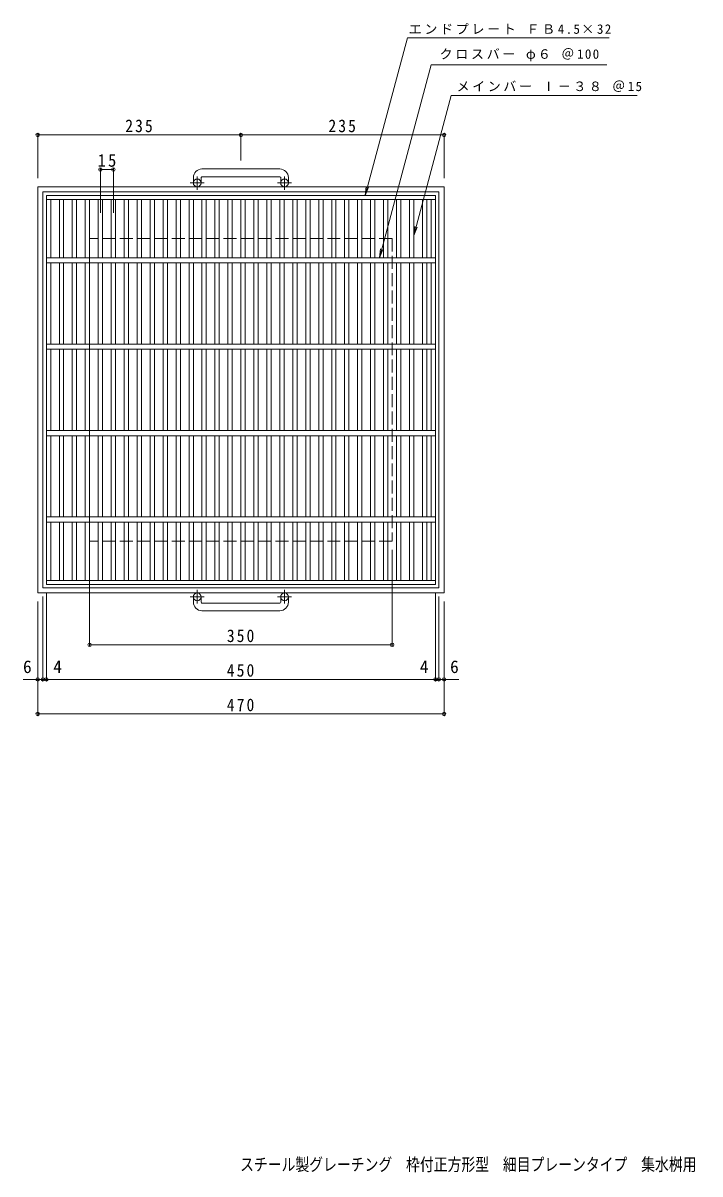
# Model space of a CAD drawing. Units: millimetres at full size, sheet at 1:5. Extents: x -729 to 837, y -685 to 647.
# Drawn here: x -729 to 54, y -685 to 647 of the extents above; entities that cross this region are included whole.
import ezdxf
from ezdxf.enums import TextEntityAlignment as Align

# ---------------------------------------------------------------- set-up
doc = ezdxf.new("R2010")
doc.units = ezdxf.units.MM
doc.header["$LTSCALE"] = 5
doc.header["$PDMODE"] = 32
doc.header["$PDSIZE"] = 4
doc.linetypes.add('CHAIN1', pattern=[8, 5, -1, 1, -1])
doc.linetypes.add('DASHED3', pattern=[4, 3, -1])
for name, color, linetype, lineweight in [('E-1', 2, 'Continuous', 9), ('E-2', 3, 'Continuous', 9), ('E-4', 7, 'Continuous', 9), ('E-5', 7, 'Continuous', 9)]:
    doc.layers.add(name, color=color, linetype=linetype, lineweight=lineweight)
doc.layers.add('F-5_F-5ﾚｲﾔ', color=2, linetype='Continuous')
doc.styles.add('ＭＳ ゴシック', font='')
doc.styles.get('ＭＳ ゴシック').set_extended_font_data('MS Gothic')

msp = doc.modelspace()

# ---------------------------------------------------------------- linework, layer by layer
at = {"layer": 'E-1'}
for p, q in [((-532.327, 467.907), (-532.327, 461.807)), ((-523.327, 467.907), (-523.327, 461.807)), ((-432.327, 477.907), (-522.326, 477.907)), ((-522.326, 468.907), (-432.327, 468.907)), ((-431.327, 467.907), (-431.327, 461.807)), ((-422.327, 467.907), (-422.327, 461.807)), ((-242.327, 457.307), (-712.327, 457.307)), ((-712.327, -12.693), (-712.327, 457.307)), ((-242.327, 457.307), (-242.327, -12.693)), ((-248.326, 451.307), (-706.326, 451.307)), ((-706.326, -6.693), (-706.326, 451.307)), ((-248.326, 451.307), (-248.326, -6.693)), ((-242.327, -12.693), (-712.327, -12.693)), ((-248.326, -6.693), (-706.326, -6.693)), ((-532.327, -23.294), (-532.327, -17.194)), ((-523.327, -23.294), (-523.327, -17.194)), ((-522.326, -24.294), (-432.327, -24.294)), ((-431.327, -23.294), (-431.327, -17.194)), ((-422.327, -23.294), (-422.327, -17.194)), ((-432.327, -33.293), (-522.326, -33.293))]:
    msp.add_line(p, q, dxfattribs=at)
at = {"layer": 'E-1', "linetype": 'CHAIN1'}
for p, q in [((-527.827, 453.7), (-527.827, 469.297)), ((-426.826, 453.7), (-426.826, 469.297)), ((-519.664, 461.807), (-536.071, 461.807)), ((-418.664, 461.807), (-435.071, 461.807)), ((-527.827, -9.086), (-527.827, -24.683)), ((-426.826, -9.086), (-426.826, -24.683)), ((-519.664, -17.194), (-536.071, -17.194)), ((-418.664, -17.194), (-435.071, -17.194))]:
    msp.add_line(p, q, dxfattribs=at)
at = {"layer": 'E-1', "linetype": 'DASHED3'}
for p, q in [((-302.327, 397.308), (-652.326, 397.308)), ((-652.326, 47.306), (-652.326, 397.308)), ((-302.327, 397.308), (-302.327, 47.306)), ((-302.327, 47.306), (-652.326, 47.306))]:
    msp.add_line(p, q, dxfattribs=at)
at = {"layer": 'E-1'}
for centre in [(-527.827, 461.807), (-426.827, 461.807), (-527.827, -17.194), (-426.827, -17.194)]:
    msp.add_circle(centre, 4.5, dxfattribs=at)
for centre, radius, start, end in [((-522.326, 467.907), 10, 90, 180), ((-522.326, 467.907), 1, 90, 180), ((-432.327, 467.907), 10, 0, 90), ((-432.327, 467.907), 1, 0, 90), ((-522.326, -23.294), 10, 180, 270), ((-522.326, -23.294), 1, 180, 270), ((-432.327, -23.294), 10, 270, 0), ((-432.327, -23.294), 1, 270, 0)]:
    msp.add_arc(centre, radius, start, end, dxfattribs=at)
at = {"layer": 'E-2'}
for p, q in [((-702.326, 447.307), (-702.326, -2.693)), ((-702.326, 447.307), (-252.326, 447.307)), ((-702.326, 442.806), (-252.326, 442.806)), ((-697.326, 375.306), (-697.326, 442.806)), ((-687.326, 375.306), (-687.326, 442.806)), ((-682.327, 375.306), (-682.327, 442.806)), ((-672.326, 375.306), (-672.326, 442.806)), ((-667.327, 375.306), (-667.327, 442.806)), ((-657.326, 375.306), (-657.326, 442.806)), ((-652.327, 375.306), (-652.327, 442.806)), ((-642.326, 375.306), (-642.326, 442.806)), ((-637.327, 375.306), (-637.327, 442.806)), ((-627.326, 375.306), (-627.326, 442.806)), ((-622.327, 375.306), (-622.327, 442.806)), ((-612.326, 375.306), (-612.326, 442.806)), ((-607.327, 375.306), (-607.327, 442.806)), ((-597.326, 375.306), (-597.326, 442.806)), ((-592.327, 375.306), (-592.327, 442.806)), ((-582.326, 375.306), (-582.326, 442.806)), ((-577.327, 375.306), (-577.327, 442.806)), ((-567.326, 375.306), (-567.326, 442.806)), ((-562.327, 375.306), (-562.327, 442.806)), ((-552.326, 375.306), (-552.326, 442.806)), ((-547.327, 375.306), (-547.327, 442.806)), ((-537.326, 375.306), (-537.326, 442.806)), ((-532.327, 375.306), (-532.327, 442.806)), ((-522.326, 375.306), (-522.326, 442.806)), ((-517.327, 375.306), (-517.327, 442.806)), ((-507.326, 375.306), (-507.326, 442.806)), ((-502.327, 375.306), (-502.327, 442.806)), ((-492.326, 375.306), (-492.326, 442.806)), ((-487.327, 375.306), (-487.327, 442.806)), ((-477.326, 375.306), (-477.326, 442.806)), ((-472.327, 375.306), (-472.327, 442.806)), ((-462.326, 375.306), (-462.326, 442.806)), ((-457.327, 375.306), (-457.327, 442.806)), ((-447.326, 375.306), (-447.326, 442.806)), ((-442.327, 375.306), (-442.327, 442.806)), ((-432.326, 375.306), (-432.326, 442.806)), ((-427.327, 375.306), (-427.327, 442.806)), ((-417.326, 375.306), (-417.326, 442.806)), ((-412.327, 375.306), (-412.327, 442.806)), ((-402.326, 375.306), (-402.326, 442.806)), ((-397.327, 375.306), (-397.327, 442.806)), ((-387.326, 375.306), (-387.326, 442.806)), ((-382.327, 375.306), (-382.327, 442.806)), ((-372.326, 375.306), (-372.326, 442.806)), ((-367.327, 375.306), (-367.327, 442.806)), ((-357.326, 375.306), (-357.326, 442.806)), ((-352.327, 375.306), (-352.327, 442.806)), ((-342.326, 375.306), (-342.326, 442.806)), ((-337.327, 375.306), (-337.327, 442.806)), ((-327.326, 375.306), (-327.326, 442.806)), ((-322.327, 375.306), (-322.327, 442.806)), ((-312.326, 375.306), (-312.326, 442.806)), ((-307.327, 375.306), (-307.327, 442.806)), ((-297.326, 375.306), (-297.326, 442.806)), ((-292.327, 375.306), (-292.327, 442.806)), ((-282.326, 375.306), (-282.326, 442.806)), ((-277.327, 375.306), (-277.327, 442.806)), ((-267.326, 375.306), (-267.326, 442.806)), ((-262.327, 375.306), (-262.327, 442.806)), ((-257.326, 375.306), (-257.326, 442.806)), ((-252.326, 447.307), (-252.326, -2.693)), ((-252.326, 375.306), (-702.326, 375.306)), ((-252.326, 369.306), (-702.326, 369.306)), ((-697.326, 275.307), (-697.326, 369.306)), ((-687.326, 275.307), (-687.326, 369.306)), ((-682.327, 275.307), (-682.327, 369.306)), ((-672.326, 275.307), (-672.326, 369.306)), ((-667.327, 275.307), (-667.327, 369.306)), ((-657.326, 275.307), (-657.326, 369.306)), ((-652.327, 275.307), (-652.327, 369.306)), ((-642.326, 275.307), (-642.326, 369.306)), ((-637.327, 275.307), (-637.327, 369.306)), ((-627.326, 275.307), (-627.326, 369.306)), ((-622.327, 275.307), (-622.327, 369.306)), ((-612.326, 275.307), (-612.326, 369.306)), ((-607.327, 275.307), (-607.327, 369.306)), ((-597.326, 275.307), (-597.326, 369.306)), ((-592.327, 275.307), (-592.327, 369.306)), ((-582.326, 275.307), (-582.326, 369.306)), ((-577.327, 275.307), (-577.327, 369.306)), ((-567.326, 275.307), (-567.326, 369.306)), ((-562.327, 275.307), (-562.327, 369.306)), ((-552.326, 275.307), (-552.326, 369.306)), ((-547.327, 275.307), (-547.327, 369.306)), ((-537.326, 275.307), (-537.326, 369.306)), ((-532.327, 275.307), (-532.327, 369.306)), ((-522.326, 275.307), (-522.326, 369.306)), ((-517.327, 275.307), (-517.327, 369.306)), ((-507.326, 275.307), (-507.326, 369.306)), ((-502.327, 275.307), (-502.327, 369.306)), ((-492.326, 275.307), (-492.326, 369.306)), ((-487.327, 275.307), (-487.327, 369.306)), ((-477.326, 275.307), (-477.326, 369.306)), ((-472.327, 275.307), (-472.327, 369.306)), ((-462.326, 275.307), (-462.326, 369.306)), ((-457.327, 275.307), (-457.327, 369.306)), ((-447.326, 275.307), (-447.326, 369.306)), ((-442.327, 275.307), (-442.327, 369.306)), ((-432.326, 275.307), (-432.326, 369.306)), ((-427.327, 275.307), (-427.327, 369.306)), ((-417.326, 275.307), (-417.326, 369.306)), ((-412.327, 275.307), (-412.327, 369.306)), ((-402.326, 275.307), (-402.326, 369.306)), ((-397.327, 275.307), (-397.327, 369.306)), ((-387.326, 275.307), (-387.326, 369.306)), ((-382.327, 275.307), (-382.327, 369.306)), ((-372.326, 275.307), (-372.326, 369.306)), ((-367.327, 275.307), (-367.327, 369.306)), ((-357.326, 275.307), (-357.326, 369.306)), ((-352.327, 275.307), (-352.327, 369.306)), ((-342.326, 275.307), (-342.326, 369.306)), ((-337.327, 275.307), (-337.327, 369.306)), ((-327.326, 275.307), (-327.326, 369.306)), ((-322.327, 275.307), (-322.327, 369.306)), ((-312.326, 275.307), (-312.326, 369.306)), ((-307.327, 275.307), (-307.327, 369.306)), ((-297.326, 275.307), (-297.326, 369.306)), ((-292.327, 275.307), (-292.327, 369.306)), ((-282.326, 275.307), (-282.326, 369.306)), ((-277.327, 275.307), (-277.327, 369.306)), ((-267.326, 275.307), (-267.326, 369.306)), ((-262.327, 275.307), (-262.327, 369.306)), ((-257.326, 275.307), (-257.326, 369.306)), ((-252.326, 275.306), (-702.326, 275.306)), ((-252.326, 269.306), (-702.326, 269.306)), ((-697.326, 175.307), (-697.326, 269.306)), ((-687.326, 175.307), (-687.326, 269.306)), ((-682.327, 175.307), (-682.327, 269.306)), ((-672.326, 175.307), (-672.326, 269.306)), ((-667.327, 175.307), (-667.327, 269.306)), ((-657.326, 175.307), (-657.326, 269.306)), ((-652.327, 175.307), (-652.327, 269.306)), ((-642.326, 175.307), (-642.326, 269.306)), ((-637.327, 175.307), (-637.327, 269.306)), ((-627.326, 175.307), (-627.326, 269.306)), ((-622.327, 175.307), (-622.327, 269.306)), ((-612.326, 175.307), (-612.326, 269.306)), ((-607.327, 175.307), (-607.327, 269.306)), ((-597.326, 175.307), (-597.326, 269.306)), ((-592.327, 175.307), (-592.327, 269.306)), ((-582.326, 175.307), (-582.326, 269.306)), ((-577.327, 175.307), (-577.327, 269.306)), ((-567.326, 175.307), (-567.326, 269.306)), ((-562.327, 175.307), (-562.327, 269.306)), ((-552.326, 175.307), (-552.326, 269.306)), ((-547.327, 175.307), (-547.327, 269.306)), ((-537.326, 175.307), (-537.326, 269.306)), ((-532.327, 175.307), (-532.327, 269.306)), ((-522.326, 175.307), (-522.326, 269.306)), ((-517.327, 175.307), (-517.327, 269.306)), ((-507.326, 175.307), (-507.326, 269.306)), ((-502.327, 175.307), (-502.327, 269.306)), ((-492.326, 175.307), (-492.326, 269.306)), ((-487.327, 175.307), (-487.327, 269.306)), ((-477.326, 175.307), (-477.326, 269.306)), ((-472.327, 175.307), (-472.327, 269.306)), ((-462.326, 175.307), (-462.326, 269.306)), ((-457.327, 175.307), (-457.327, 269.306)), ((-447.326, 175.307), (-447.326, 269.306)), ((-442.327, 175.307), (-442.327, 269.306)), ((-432.326, 175.307), (-432.326, 269.306)), ((-427.327, 175.307), (-427.327, 269.306)), ((-417.326, 175.307), (-417.326, 269.306)), ((-412.327, 175.307), (-412.327, 269.306)), ((-402.326, 175.307), (-402.326, 269.306)), ((-397.327, 175.307), (-397.327, 269.306)), ((-387.326, 175.307), (-387.326, 269.306)), ((-382.327, 175.307), (-382.327, 269.306)), ((-372.326, 175.307), (-372.326, 269.306)), ((-367.327, 175.307), (-367.327, 269.306)), ((-357.326, 175.307), (-357.326, 269.306)), ((-352.327, 175.307), (-352.327, 269.306)), ((-342.326, 175.307), (-342.326, 269.306)), ((-337.327, 175.307), (-337.327, 269.306)), ((-327.326, 175.307), (-327.326, 269.306)), ((-322.327, 175.307), (-322.327, 269.306)), ((-312.326, 175.307), (-312.326, 269.306)), ((-307.327, 175.307), (-307.327, 269.306)), ((-297.326, 175.307), (-297.326, 269.306)), ((-292.327, 175.307), (-292.327, 269.306)), ((-282.326, 175.307), (-282.326, 269.306)), ((-277.327, 175.307), (-277.327, 269.306)), ((-267.326, 175.307), (-267.326, 269.306)), ((-262.327, 175.307), (-262.327, 269.306)), ((-257.326, 175.307), (-257.326, 269.306)), ((-252.326, 175.307), (-702.326, 175.307)), ((-252.326, 169.306), (-702.326, 169.306)), ((-697.326, 75.306), (-697.326, 169.306)), ((-687.326, 75.306), (-687.326, 169.306)), ((-682.327, 75.306), (-682.327, 169.306)), ((-672.326, 75.306), (-672.326, 169.306)), ((-667.327, 75.306), (-667.327, 169.306)), ((-657.326, 75.306), (-657.326, 169.306)), ((-652.327, 75.306), (-652.327, 169.306)), ((-642.326, 75.306), (-642.326, 169.306)), ((-637.327, 75.306), (-637.327, 169.306)), ((-627.326, 75.306), (-627.326, 169.306)), ((-622.327, 75.306), (-622.327, 169.306)), ((-612.326, 75.306), (-612.326, 169.306)), ((-607.327, 75.306), (-607.327, 169.306)), ((-597.326, 75.306), (-597.326, 169.306)), ((-592.327, 75.306), (-592.327, 169.306)), ((-582.326, 75.306), (-582.326, 169.306)), ((-577.327, 75.306), (-577.327, 169.306)), ((-567.326, 75.306), (-567.326, 169.306)), ((-562.327, 75.306), (-562.327, 169.306)), ((-552.326, 75.306), (-552.326, 169.306)), ((-547.327, 75.306), (-547.327, 169.306)), ((-537.326, 75.306), (-537.326, 169.306)), ((-532.327, 75.306), (-532.327, 169.306)), ((-522.326, 75.306), (-522.326, 169.306)), ((-517.327, 75.306), (-517.327, 169.306)), ((-507.326, 75.306), (-507.326, 169.306)), ((-502.327, 75.306), (-502.327, 169.306)), ((-492.326, 75.306), (-492.326, 169.306)), ((-487.327, 75.306), (-487.327, 169.306)), ((-477.326, 75.306), (-477.326, 169.306)), ((-472.327, 75.306), (-472.327, 169.306)), ((-462.326, 75.306), (-462.326, 169.306)), ((-457.327, 75.306), (-457.327, 169.306)), ((-447.326, 75.306), (-447.326, 169.306)), ((-442.327, 75.306), (-442.327, 169.306)), ((-432.326, 75.306), (-432.326, 169.306)), ((-427.327, 75.306), (-427.327, 169.306)), ((-417.326, 75.306), (-417.326, 169.306)), ((-412.327, 75.306), (-412.327, 169.306)), ((-402.326, 75.306), (-402.326, 169.306)), ((-397.327, 75.306), (-397.327, 169.306)), ((-387.326, 75.306), (-387.326, 169.306)), ((-382.327, 75.306), (-382.327, 169.306)), ((-372.326, 75.306), (-372.326, 169.306)), ((-367.327, 75.306), (-367.327, 169.306)), ((-357.326, 75.306), (-357.326, 169.306)), ((-352.327, 75.306), (-352.327, 169.306)), ((-342.326, 75.306), (-342.326, 169.306)), ((-337.327, 75.306), (-337.327, 169.306)), ((-327.326, 75.306), (-327.326, 169.306)), ((-322.327, 75.306), (-322.327, 169.306)), ((-312.326, 75.306), (-312.326, 169.306)), ((-307.327, 75.306), (-307.327, 169.306)), ((-297.326, 75.306), (-297.326, 169.306)), ((-292.327, 75.306), (-292.327, 169.306)), ((-282.326, 75.306), (-282.326, 169.306)), ((-277.327, 75.306), (-277.327, 169.306)), ((-267.326, 75.306), (-267.326, 169.306)), ((-262.327, 75.306), (-262.327, 169.306)), ((-257.326, 75.306), (-257.326, 169.306)), ((-252.326, 75.307), (-702.326, 75.307)), ((-252.326, 69.307), (-702.326, 69.307)), ((-697.326, 1.807), (-697.326, 69.307)), ((-687.326, 1.807), (-687.326, 69.307)), ((-682.327, 1.807), (-682.327, 69.307)), ((-672.326, 1.807), (-672.326, 69.307)), ((-667.327, 1.807), (-667.327, 69.307)), ((-657.326, 1.807), (-657.326, 69.307)), ((-652.327, 1.807), (-652.327, 69.307)), ((-642.326, 1.807), (-642.326, 69.307)), ((-637.327, 1.807), (-637.327, 69.307)), ((-627.326, 1.807), (-627.326, 69.307)), ((-622.327, 1.807), (-622.327, 69.307)), ((-612.326, 1.807), (-612.326, 69.307)), ((-607.327, 1.807), (-607.327, 69.307)), ((-597.326, 1.807), (-597.326, 69.307)), ((-592.327, 1.807), (-592.327, 69.307)), ((-582.326, 1.807), (-582.326, 69.307)), ((-577.327, 1.807), (-577.327, 69.307)), ((-567.326, 1.807), (-567.326, 69.307)), ((-562.327, 1.807), (-562.327, 69.307)), ((-552.326, 1.807), (-552.326, 69.307)), ((-547.327, 1.807), (-547.327, 69.307)), ((-537.326, 1.807), (-537.326, 69.307)), ((-532.327, 1.807), (-532.327, 69.307)), ((-522.326, 1.807), (-522.326, 69.307)), ((-517.327, 1.807), (-517.327, 69.307)), ((-507.326, 1.807), (-507.326, 69.307)), ((-502.327, 1.807), (-502.327, 69.307)), ((-492.326, 1.807), (-492.326, 69.307)), ((-487.327, 1.807), (-487.327, 69.307)), ((-477.326, 1.807), (-477.326, 69.307)), ((-472.327, 1.807), (-472.327, 69.307)), ((-462.326, 1.807), (-462.326, 69.307)), ((-457.327, 1.807), (-457.327, 69.307)), ((-447.326, 1.807), (-447.326, 69.307)), ((-442.327, 1.807), (-442.327, 69.307)), ((-432.326, 1.807), (-432.326, 69.307)), ((-427.327, 1.807), (-427.327, 69.307)), ((-417.326, 1.807), (-417.326, 69.307)), ((-412.327, 1.807), (-412.327, 69.307)), ((-402.326, 1.807), (-402.326, 69.307)), ((-397.327, 1.807), (-397.327, 69.307)), ((-387.326, 1.807), (-387.326, 69.307)), ((-382.327, 1.807), (-382.327, 69.307)), ((-372.326, 1.807), (-372.326, 69.307)), ((-367.327, 1.807), (-367.327, 69.307)), ((-357.326, 1.807), (-357.326, 69.307)), ((-352.327, 1.807), (-352.327, 69.307)), ((-342.326, 1.807), (-342.326, 69.307)), ((-337.327, 1.807), (-337.327, 69.307)), ((-327.326, 1.807), (-327.326, 69.307)), ((-322.327, 1.807), (-322.327, 69.307)), ((-312.326, 1.807), (-312.326, 69.307)), ((-307.327, 1.807), (-307.327, 69.307)), ((-297.326, 1.807), (-297.326, 69.307)), ((-292.327, 1.807), (-292.327, 69.307)), ((-282.326, 1.807), (-282.326, 69.307)), ((-277.327, 1.807), (-277.327, 69.307)), ((-267.326, 1.807), (-267.326, 69.307)), ((-262.327, 1.807), (-262.327, 69.307)), ((-257.326, 1.807), (-257.326, 69.307)), ((-252.326, 1.807), (-702.326, 1.807)), ((-252.326, -2.693), (-702.326, -2.693))]:
    msp.add_line(p, q, dxfattribs=at)
at = {"layer": 'E-4'}
for p, q in [((-712.327, 518.807), (-712.327, 467.307)), ((-712.327, 517.307), (-477.327, 517.307)), ((-477.327, 518.807), (-477.327, 487.907)), ((-477.327, 517.307), (-242.327, 517.307)), ((-242.327, 518.807), (-242.327, 467.307)), ((-639.796, 478.807), (-639.796, 427.307)), ((-639.796, 477.307), (-624.857, 477.307)), ((-624.857, 478.807), (-624.857, 427.307)), ((-652.326, -74.193), (-652.326, 37.306)), ((-302.327, -74.193), (-302.327, 37.306)), ((-702.326, -114.193), (-702.326, -12.693)), ((-252.326, -114.193), (-252.326, -12.693)), ((-712.327, -154.193), (-712.327, -22.693)), ((-706.326, -114.193), (-706.326, -16.693)), ((-248.326, -114.193), (-248.326, -16.693)), ((-242.327, -154.193), (-242.327, -22.693)), ((-652.326, -72.693), (-302.327, -72.693)), ((-712.327, -112.693), (-729.326, -112.693)), ((-712.327, -112.693), (-706.326, -112.693)), ((-706.326, -112.693), (-702.326, -112.693)), ((-702.326, -112.693), (-252.326, -112.693)), ((-252.326, -112.693), (-248.326, -112.693)), ((-248.326, -112.693), (-242.327, -112.693)), ((-242.327, -112.693), (-225.327, -112.693)), ((-712.327, -152.693), (-242.327, -152.693))]:
    msp.add_line(p, q, dxfattribs=at)
for p in [(-712.327, 517.307), (-477.327, 517.307), (-242.327, 517.307), (-639.796, 477.307), (-624.857, 477.307), (-652.326, -72.693), (-302.327, -72.693), (-712.327, -112.693), (-706.326, -112.693), (-702.326, -112.693), (-252.326, -112.693), (-248.326, -112.693), (-242.327, -112.693), (-712.327, -152.693), (-242.327, -152.693)]:
    msp.add_point(p, dxfattribs=at)
at = {"layer": 'E-5'}
for p, q in [((-333.637, 447.307), (-284.809, 629.535)), ((-284.809, 629.535), (-51.183, 629.535)), ((-317.177, 375.306), (-257.43, 598.285)), ((-257.43, 598.285), (-54.094, 598.285)), ((-277.327, 401.152), (-233.995, 562.869)), ((-233.995, 562.869), (-19.084, 562.869)), ((-333.637, 447.307), (-332.278, 457.634)), ((-333.637, 447.307), (-329.651, 456.93)), ((-277.327, 401.152), (-275.967, 411.48)), ((-277.327, 401.152), (-273.341, 410.776)), ((-317.177, 375.306), (-315.817, 385.634)), ((-317.177, 375.306), (-313.19, 384.93))]:
    msp.add_line(p, q, dxfattribs=at)

# ---------------------------------------------------------------- texts
at = {"layer": 'E-4', "color": 2, "style": 'ＭＳ ゴシック'}
for s, p in [('6', (-729.326, -109.693)), ('4', (-694.326, -109.693)), ('4', (-270.326, -109.693)), ('6', (-235.327, -109.693))]:
    msp.add_text(s, height=14.66, dxfattribs=at).set_placement(p, align=Align.BOTTOM_LEFT)
at = {"layer": 'E-4', "color": 2, "char_height": 14.66, "attachment_point": 7, "style": 'ＭＳ ゴシック'}
for s, insert in [('\\T1.27;\\W0.9;235', (-611.077, 520.307)), ('\\T1.27;\\W0.9;235', (-376.077, 520.307)), ('\\T1.27;\\W0.95;15', (-642.952, 480.307)), ('\\T1.27;\\W0.9;350', (-493.576, -69.693)), ('\\T1.27;\\W0.9;450', (-493.576, -109.693)), ('\\T1.27;\\W0.9;470', (-493.577, -149.693))]:
    msp.add_mtext(s, dxfattribs=dict(at, insert=insert))
at = {"layer": 'E-5', "char_height": 11, "attachment_point": 7, "style": 'ＭＳ ゴシック'}
for s, insert in [('\\T1.21;エンドプレート\\~ＦＢ4.5×32', (-283.221, 633.702)), ('\\T1.21;クロスバー\\~φ６\\~＠100', (-247.479, 602.452)), ('\\T1.2;メインバー\\~Ⅰ－３８\\~＠15', (-227.834, 567.035))]:
    msp.add_mtext(s, dxfattribs=dict(at, insert=insert))
at = {"layer": 'F-5_F-5ﾚｲﾔ', "style": 'ＭＳ ゴシック', "width": 0.8}
msp.add_text('スチール製グレーチング\u3000枠付正方形型\u3000細目プレーンタイプ\u3000集水桝用\u3000ＱＳＣ\u3000３３３８ＡⅠ', height=14.66, dxfattribs=at).set_placement((-478.25, -685.652), align=Align.BOTTOM_LEFT)

doc.saveas('drawing.dxf')
